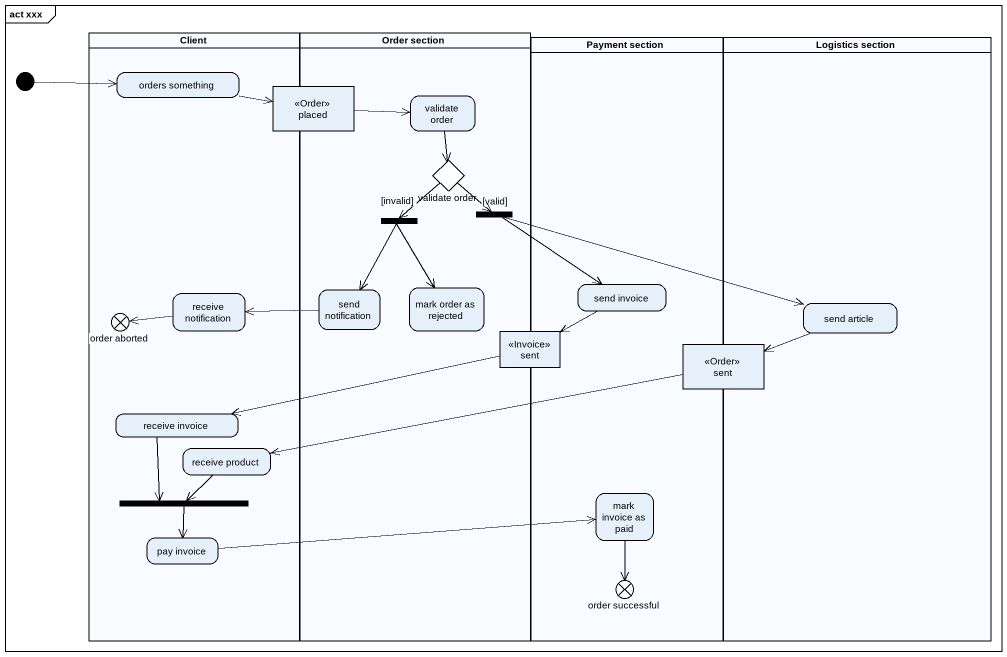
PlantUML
@startuml
mainframe act xxx
hide empty description
state Client <<partition>> {
  state "orders something" as orders_something
  state "order aborted" as order_aborted <<end>>
  state "receive notification" as receive_notification
  state "receive invoice" as receive_invoice
  state "receive product" as receive_product
  state fork3 <<join>>
  state "pay invoice" as pay_invoice
}
state "Order section" as Order_section <<partition>> {
  state "validate order" as validate_order
  state "validate order" as validate_order_2 <<choice>>
  state fork1 <<fork>>
  state fork2 <<fork>>
  state "send notification" as send_notification
  state "mark order as rejected" as mark_order_as_rejected
}
state initial1 <<start>>
state "Payment section" as Payment_section <<partition>> {
  state "send invoice" as send_invoice
  state "mark invoice as paid" as mark_invoice_as_paid
  state "order successful" as order_successful <<end>>
}
state "Logistics section" as Logistics_section <<partition>> {
  state "send article" as send_article
}
state placed <<Order>>
state sent <<Invoice>>
state "sent" as sent_2 <<Order>>
initial1 -right-> orders_something
orders_something -right-> placed
placed -right-> validate_order
validate_order --> validate_order_2
validate_order_2 --> fork1 : [invalid]
validate_order_2 --> fork2 : [valid]
fork1 --> send_notification
fork1 --> mark_order_as_rejected
fork2 --> send_invoice
fork2 -right-> send_article
receive_notification -left-> order_aborted
send_notification -left-> receive_notification
send_invoice -left-> sent
send_article -left-> sent_2
sent -left-> receive_invoice
sent_2 -left-> receive_product
receive_invoice --> fork3
receive_product --> fork3
fork3 --> pay_invoice
mark_invoice_as_paid --> order_successful
pay_invoice -right-> mark_invoice_as_paid
@enduml
